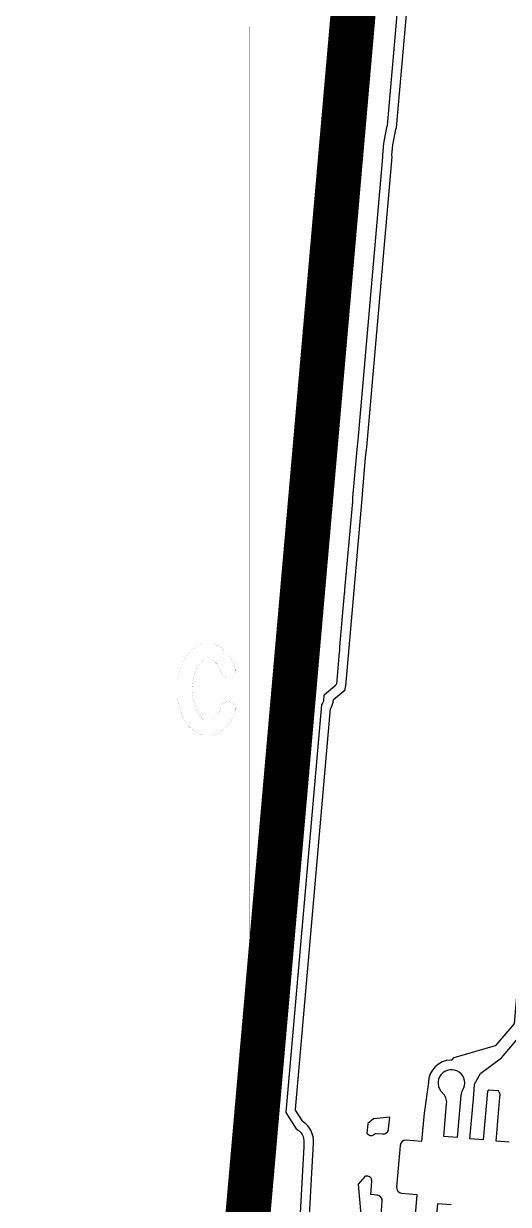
# Model space of a CAD drawing. Extents: x 388 to 686, y 182 to 393.
# Drawn here: x 437.71 to 444.17, y 201.64 to 217.4 of the extents above; entities that cross this region are included whole.
import ezdxf

# ---------------------------------------------------------------- set-up
doc = ezdxf.new("R2010")
doc.units = 0
for name, color, linetype in [('bak_bak_btr2-bcq3156', 8, 'Continuous'), ('bak_outline', 7, 'Continuous'), ('quyukuang', 5, 'Continuous')]:
    doc.layers.add(name, color=color, linetype=linetype)

# ---------------------------------------------------------------- blocks, each defined once
blk = doc.blocks.new('PAD_R5')
at = {"layer": 'quyukuang', "const_width": 0.5}
blk.add_lwpolyline([(0.25, 0, 1), (-0.25, 0, 1)], format="xyb", close=True, dxfattribs=at)

msp = doc.modelspace()

# ---------------------------------------------------------------- linework, layer by layer
at = {"layer": 'bak_bak_btr2-bcq3156'}
for points in [[(440.873, 201.179), (442.441, 219.098, 0.144831), (442.192, 220.323, -0.063011), (439.527, 227.366, -0.051988), (439.525, 227.371, -0.054998), (439.524, 227.377, -0.037064), (438.811, 231.76), (438.331, 237.24, -0.037066), (438.273, 241.681)], [(445.568, 218.985), (444.728, 209.366), (444.716, 209.324), (444.705, 209.299), (444.704, 209.297), (444.246, 204.055, -0.159364), (444.243, 204.047), (444.005, 203.764, -0.227397), (443.996, 203.757), (443.443, 203.597), (443.44, 203.595), (443.414, 203.569, -0.197499), (443.405, 203.565, 0.403322), (443.104, 203.265), (443.045, 202.858), (443.045, 202.857), (443.011, 202.477), (442.806, 202.496, 0.410514), (442.726, 202.427), (442.677, 201.87, 0.409879), (442.745, 201.79), (442.95, 201.772), (442.917, 201.392)], [(442.682, 217.523), (442.553, 216.042, -0.064572), (442.552, 216.039), (442.544, 216.015), (442.544, 216.013), (442.542, 215.993), (442.504, 215.803), (442.49, 215.646), (442.493, 215.62), (442.162, 211.839), (442.148, 211.715), (442.092, 211.076), (442.093, 211.071, -0.069845), (442.093, 211.067), (442.09, 211.028, -0.079768), (442.085, 210.972), (441.986, 209.849, -0.079453), (441.982, 209.793), (441.919, 209.08, -0.099126), (441.913, 209.01), (441.876, 208.585, -0.026713), (441.875, 208.583, -0.233241), (441.87, 208.573), (441.862, 208.566), (441.859, 208.562, -0.064495), (441.857, 208.559), (441.712, 208.437, -0.018616), (441.711, 208.435), (441.704, 208.355), (441.702, 208.347), (441.693, 208.328, -0.057523), (441.678, 208.31), (441.676, 208.306), (441.2, 202.87), (441.201, 202.866), (441.339, 202.647, -0.326902), (441.441, 202.463, -0.075381), (441.442, 202.41), (441.365, 201.037)], [(441.496, 201.092), (441.569, 202.461, 0.273397), (441.434, 202.741, -0.160569), (441.428, 202.746), (441.333, 202.895, -0.168371), (441.331, 202.904), (441.8, 208.257, -0.155921), (441.803, 208.264), (441.807, 208.268), (441.822, 208.303, 0.064236), (441.835, 208.36), (441.836, 208.37, -0.199583), (441.84, 208.379), (441.993, 208.508), (441.995, 208.511), (442, 208.551), (442.002, 208.557), (442.225, 211.111), (442.224, 211.116, -0.084354), (442.224, 211.12), (442.266, 211.608), (442.282, 211.746), (442.622, 215.621), (442.622, 215.622), (442.618, 215.646), (442.63, 215.785), (442.67, 215.99), (442.678, 216.014), (442.679, 216.015), (442.81, 217.524)], [(444.183, 202.469), (444.006, 202.485), (444.052, 203.016), (444.053, 203.016), (444.061, 203.108), (444.06, 203.112), (444.037, 203.155, -0.020014), (444.036, 203.156), (443.917, 203.164), (443.914, 203.163), (443.891, 203.151, -0.015671), (443.89, 203.15), (443.835, 202.5), (443.658, 202.515), (443.704, 203.047), (443.705, 203.047), (443.718, 203.239, -0.113589), (443.72, 203.245), (443.798, 203.385, -0.109408), (443.801, 203.389), (444.078, 203.594), (444.349, 203.917)], [(443.559, 203.163, 0.055691), (443.535, 203.095), (443.486, 202.531), (443.309, 202.546), (443.347, 202.985, 0.228042), (443.292, 203.126)], [(442.467, 201.431), (442.467, 201.431), (442.489, 201.681, 0.406157), (442.421, 201.761), (442.335, 201.769), (442.351, 201.948, 0.451384), (442.28, 202.016), (442.258, 202.014), (442.169, 201.908)]]:
    msp.add_lwpolyline(points, format="xyb", dxfattribs=at)
msp.add_lwpolyline([(442.282, 202.591), (442.289, 202.583, -0.055972), (442.293, 202.579, 0.440073), (442.388, 202.579, -0.219129), (442.407, 202.587), (442.492, 202.58, 0.414299), (442.573, 202.648), (442.587, 202.802), (442.374, 202.783), (442.37, 202.781), (442.295, 202.718, -0.024042), (442.294, 202.716)], format="xyb", close=True, dxfattribs=at)
for points in [[(442.169, 201.908), (442.209, 201.449), (442.358, 201.324), (442.418, 201.328), (442.467, 201.431)], [(443.183, 201.107), (443.231, 201.653), (443.408, 201.637)]]:
    msp.add_lwpolyline(points, dxfattribs=at)
msp.add_arc((443.41, 203.259), 0.178, 327.205, 228.3197, dxfattribs=at)
at = {"layer": 'bak_outline', "const_width": 0.6}
msp.add_lwpolyline([(453.785, 248.062, 0.152268), (451.677, 238.407), (452.157, 232.928, 0.101585), (454.064, 226.53, -0.145893), (455.799, 218.078), (454.782, 206.455), (454.708, 205.609), (454.633, 204.744), (454.558, 203.898), (454.218, 200.003, -0.414287), (453.134, 199.093), (441.579, 200.105, -0.414204), (440.669, 201.188), (441.01, 205.083), (441.084, 205.929), (441.16, 206.794), (441.234, 207.64), (442.238, 219.116, 0.144705), (442.013, 220.227, -0.100411), (438.608, 231.743), (438.129, 237.222, -0.151026), (441.891, 254.658, 0.151039)], format="xyb", dxfattribs=at)
at = {"layer": 'quyukuang', "const_width": 0.001}
msp.add_lwpolyline([(440.722, 198.459), (440.722, 217.364), (455.344, 217.364), (455.344, 198.459)], close=True, dxfattribs=at)
for points in [[(439.76, 208.392), (439.76, 208.63, -0.066237), (439.763, 208.656), (439.805, 208.81), (439.843, 208.905, -0.074647), (439.858, 208.931), (439.934, 209.026, -0.085503), (439.96, 209.049), (440.036, 209.096, -0.141117), (440.089, 209.111), (440.241, 209.111, -0.141117), (440.294, 209.096, -0.213783), (440.524, 208.81)], [(440.524, 208.81, -1), (440.339, 208.736, 0.224659), (440.212, 208.911), (440.117, 208.911, 0.137095), (440.024, 208.818, 0.222051), (440.024, 208.205), (440.08, 208.135), (440.117, 208.111), (440.212, 208.111, 0.224663), (440.339, 208.287, -1), (440.524, 208.212), (440.486, 208.117, -0.074647), (440.471, 208.092), (440.395, 207.996, -0.085516), (440.37, 207.974), (440.294, 207.927, -0.141117), (440.241, 207.911), (440.089, 207.911, -0.141117), (440.036, 207.927, -0.220949), (439.801, 208.224), (439.763, 208.366, -0.066243), (439.76, 208.392)]]:
    msp.add_lwpolyline(points, format="xyb", dxfattribs=at)

# ---------------------------------------------------------------- block references
at = {"layer": 'quyukuang', "xscale": 0.001, "yscale": 0.001}
for p in [(440.524, 208.81), (440.524, 208.81), (439.76, 208.392), (439.76, 208.392)]:
    msp.add_blockref('PAD_R5', p, dxfattribs=at)

doc.saveas('drawing.dxf')
